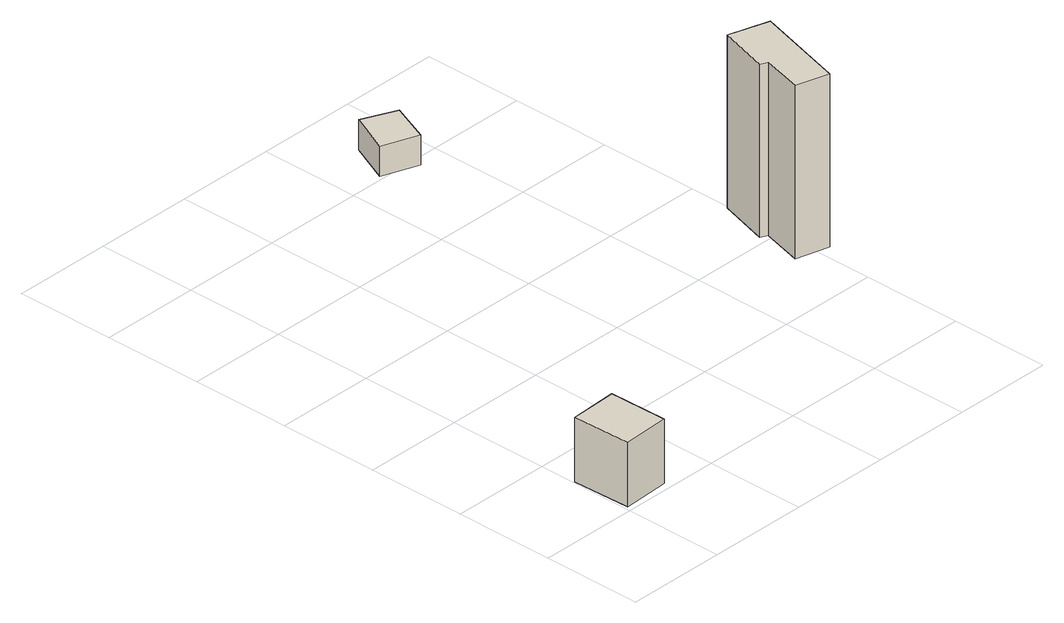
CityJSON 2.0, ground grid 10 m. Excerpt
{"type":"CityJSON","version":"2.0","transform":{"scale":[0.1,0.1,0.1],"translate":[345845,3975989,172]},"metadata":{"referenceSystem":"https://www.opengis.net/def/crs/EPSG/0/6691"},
"CityObjects":{
"building1":{"type":"Building","attributes":{"土砂災害警戒区域.現象区分":"1","土砂災害警戒区域.区域区分":"1","measuredHeight":6.4},"geometry":[{"type":"Solid","lod":"1","boundaries":[[[[0,1,2,3]],[[2,4,5,3]],[[1,6,4,2]],[[0,7,6,1]],[[3,5,7,0]],[[4,6,7,5]]]]}]},
"building2":{"type":"Building","attributes":{"土砂災害警戒区域.現象区分":"1","土砂災害警戒区域.区域区分":"2","measuredHeight":3},"geometry":[{"type":"Solid","lod":"1","boundaries":[[[[8,9,10,11]],[[10,12,13,11]],[[9,14,12,10]],[[8,15,14,9]],[[11,13,15,8]],[[12,14,15,13]]]]}]},
"building3":{"type":"Building","attributes":{"土砂災害警戒区域.現象区分":"1","土砂災害警戒区域.区域区分":"2","measuredHeight":18.5},"geometry":[{"type":"Solid","lod":"1","boundaries":[[[[16,17,18,19,20,21]],[[20,22,23,21]],[[19,24,22,20]],[[18,25,24,19]],[[17,26,25,18]],[[16,27,26,17]],[[21,23,27,16]],[[22,24,25,26,27,23]]]]}]}
},
"vertices":[
[50,66,6],[51,7,6],[4,5,6],[2,64,6],[4,5,70],[2,64,70],[51,7,70],[50,66,70],
[265,508,27],[249,469,27],[213,482,27],[231,523,27],[213,482,57],[231,523,57],[249,469,57],[265,508,57],
[392,203,47],[366,111,47],[333,120,47],[344,161,47],[337,164,47],[352,215,47],[337,164,219],[352,215,219],[344,161,219],[333,120,219],[366,111,219],[392,203,219]
]}
